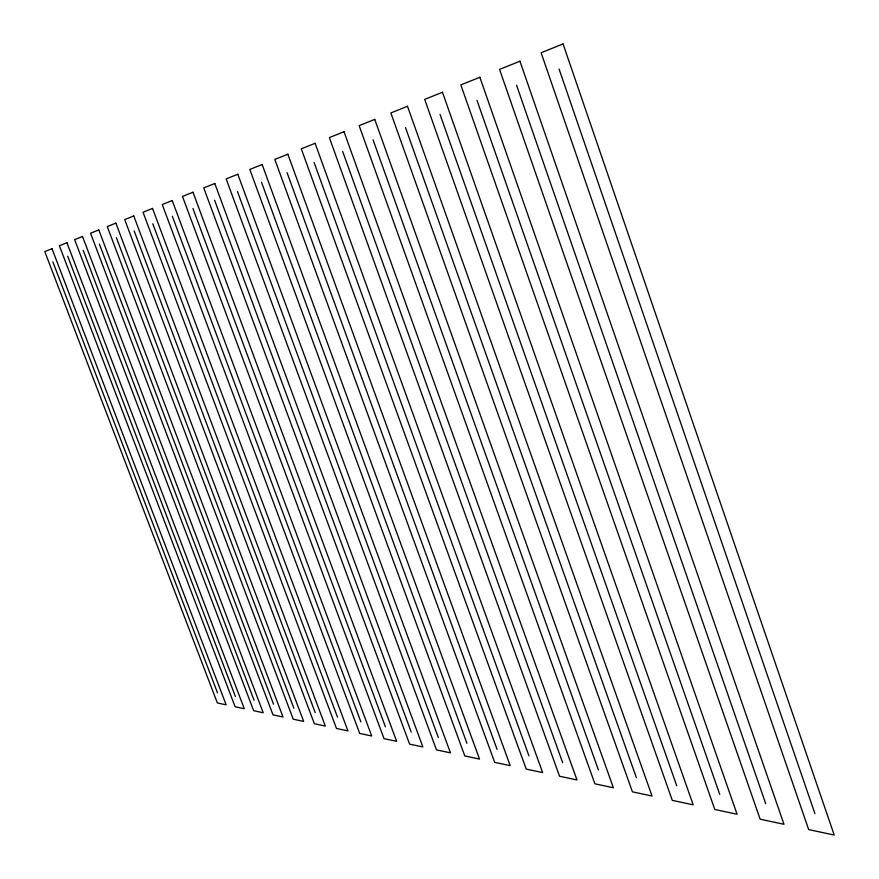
<?xml version="1.0" encoding="UTF-8"?>
<svg xmlns="http://www.w3.org/2000/svg" width="879" height="879" viewBox="0 0 879 879"><rect width="100%" height="100%" fill="white"/><g stroke="black" fill="none" stroke-linecap="round" stroke-linejoin="round"><path stroke-width="1.32" d="M67.683 256.196L235.407 696.487M52.839 261.843L217.52 692.872M83.186 250.284L254.064 700.266M116.369 237.649L293.894 708.32M99.404 244.109L273.545 704.2M134.146 230.88L315.198 712.627M172.361 216.322L360.873 721.868M152.781 223.782L337.492 717.132M192.94 208.488L385.42 726.823M214.608 200.236L411.207 732.042M237.451 191.534L438.335 737.525M261.557 182.349L466.925 743.304M287.048 172.636L497.074 749.402M314.045 162.362L528.938 755.852M342.667 151.452L562.659 762.664M373.092 139.871L598.401 769.894M405.483 127.532L636.352 777.574M440.038 114.369L676.731 785.738M476.978 100.305L719.758 794.44M516.555 85.23L765.73 803.736M559.077 69.034L814.943 813.69M52.004 248.702L44.785 251.592L217.355 702.947L226.145 704.826L52.004 248.702M66.925 242.725L59.387 245.746L235.132 706.749L244.296 708.716L66.925 242.725M82.516 236.484L74.627 239.637L253.657 710.715L263.228 712.77L82.516 236.484M98.811 229.946L90.57 233.254L273.006 714.858L283.005 717L98.811 229.946M115.874 223.112L107.249 226.573L293.223 719.187L303.673 721.428L115.874 223.112M133.762 215.948L124.719 219.574L314.363 723.714L325.307 726.065L133.762 215.948M152.528 208.422L143.035 212.235L336.492 728.46L347.952 730.91L152.528 208.422M172.24 200.533L162.263 204.532L359.687 733.427L371.718 735.998L172.24 200.533M192.973 192.226L182.48 196.435L384.024 738.635L396.649 741.338L192.973 192.226M214.806 183.48L203.741 187.908L409.592 744.117L422.865 746.952L214.806 183.48M237.824 174.251L226.167 178.931L436.478 749.875L450.455 752.863L237.824 174.251M262.14 164.505L249.823 169.449L464.804 755.94L479.527 759.093L262.14 164.505M287.862 154.21L274.819 159.429L494.668 762.335L510.216 765.664L287.862 154.21M315.111 143.288L301.288 148.826L526.202 769.081L542.651 772.608L315.111 143.288M344.019 131.707L329.35 137.585L559.56 776.234L576.976 779.959L344.019 131.707M374.762 119.39L359.148 125.642L594.907 783.804L613.388 787.76L374.762 119.39M407.504 106.271L390.869 112.941L632.419 791.836L652.053 796.033L407.504 106.271M442.467 92.262L424.7 99.382L672.303 800.373L693.201 804.845L442.467 92.262M479.857 77.286L460.838 84.9L714.792 809.471L737.085 814.251L479.857 77.286M519.95 61.222L499.547 69.397L760.148 819.184L783.991 824.293L519.95 61.222M563.065 43.95L541.112 52.74L808.669 829.578L834.215 835.05L563.065 43.95"/></g></svg>
